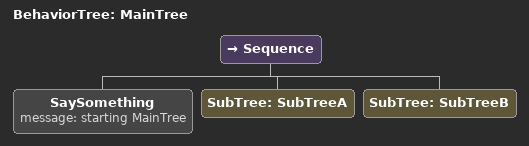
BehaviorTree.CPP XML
<root>
    <BehaviorTree ID="MainTree">
        <Sequence>
            <SaySomething message="starting MainTree" />
            <SubTree ID="SubTreeA" />
            <SubTree ID="SubTreeB" />
        </Sequence>
    </BehaviorTree>
</root>
